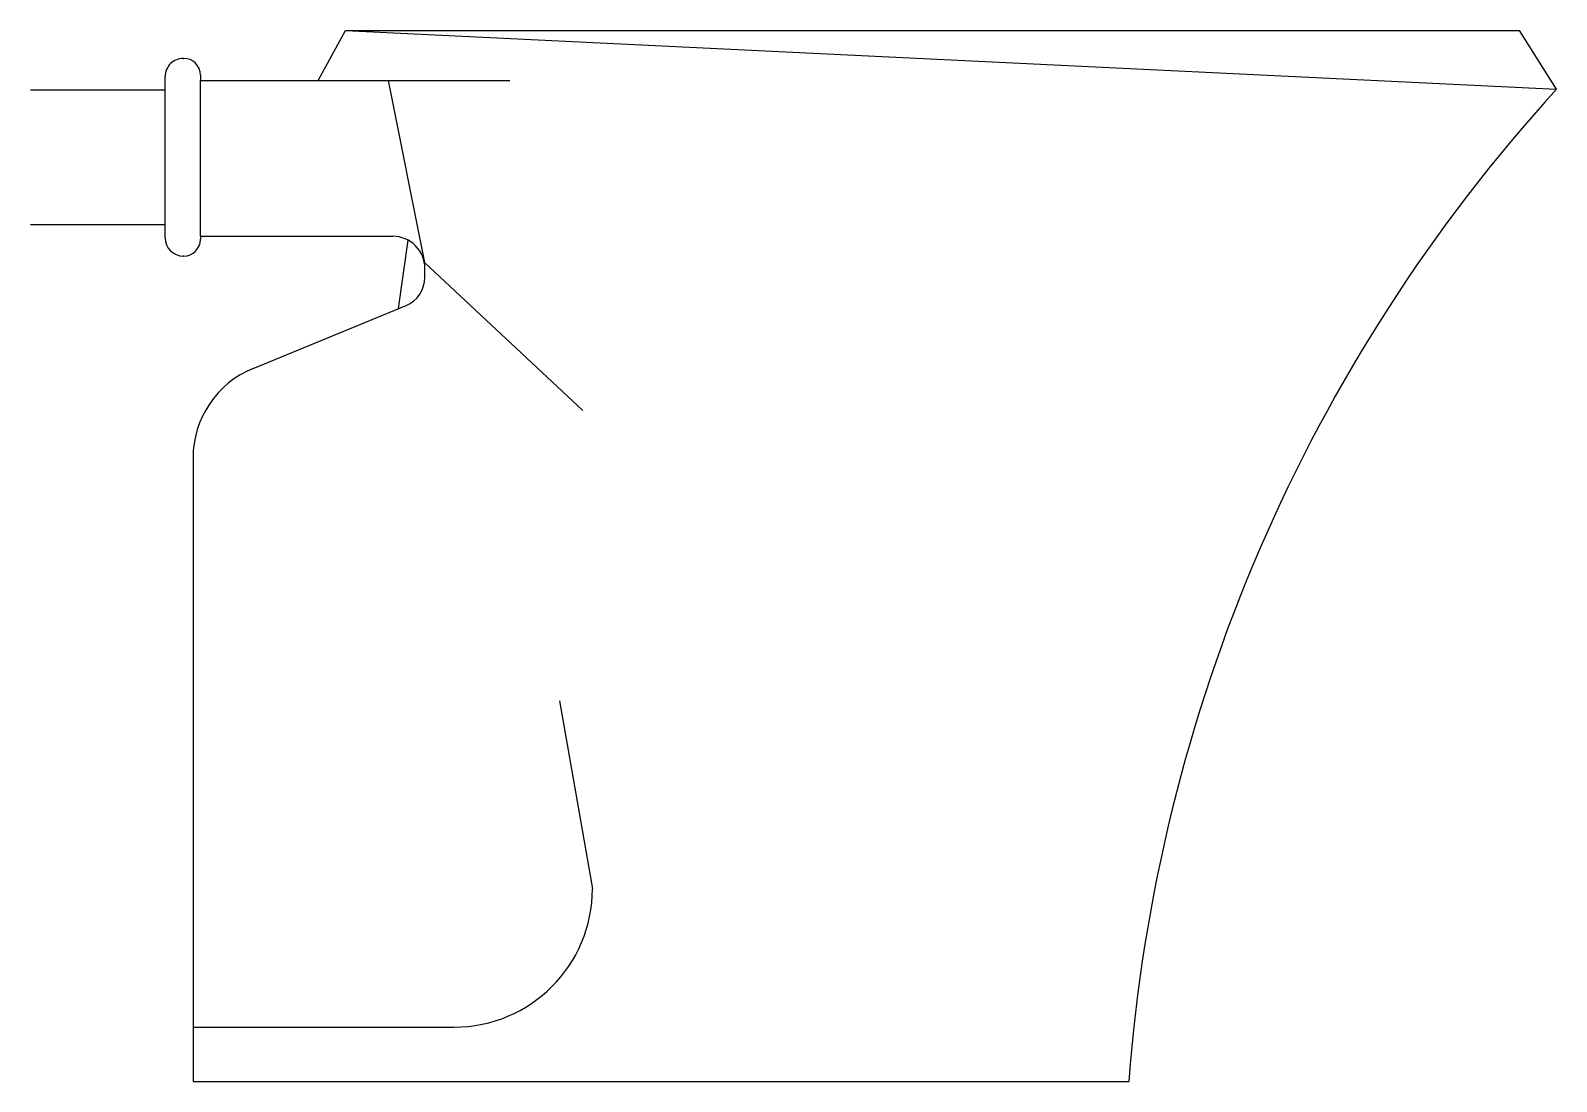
# Model space of a CAD drawing. Header units: millimetres. Extents: x -3003.195 to -3002.628, y 2974.759 to 2975.149.
import ezdxf

# ---------------------------------------------------------------- set-up
doc = ezdxf.new("R2010")
doc.units = ezdxf.units.MM
doc.header["$LTSCALE"] = 10
doc.layers.add('banheiro_louças', color=2, linetype='Continuous')

msp = doc.modelspace()

# ---------------------------------------------------------------- linework, layer by layer
at = {"layer": 'banheiro_louças'}
for p, q in [((-3003.087797037153, 2975.130565474183), (-3003.077631161153, 2975.149151572183)), ((-3003.077631161153, 2975.149151572183), (-3002.628111308153, 2975.127330877183)), ((-3003.077631161153, 2975.149151572183), (-3002.641888611153, 2975.149151572183)), ((-3002.628111308153, 2975.127330877183), (-3002.641888611153, 2975.149151572183)), ((-3003.137856201153, 2975.138831667183), (-3003.137702248153, 2975.138831667183)), ((-3003.144582185153, 2975.072188699183), (-3003.144582185153, 2975.132105759183)), ((-3003.131489768153, 2975.132619187183), (-3003.131489768153, 2975.130565474183)), ((-3003.131489768153, 2975.130565474183), (-3003.016635902153, 2975.130565474183)), ((-3003.131489768153, 2975.072804813183), (-3003.131489768153, 2975.130565474183)), ((-3003.061753936153, 2975.130565474183), (-3003.048389563153, 2975.063126019183)), ((-3003.194582185153, 2975.127147229183), (-3003.144582185153, 2975.127147229183)), ((-3003.194582185153, 2975.077147229183), (-3003.144582185153, 2975.077147229183)), ((-3003.131489768153, 2975.072804813183), (-3003.131489768153, 2975.071675271183)), ((-3003.131489768153, 2975.072804813183), (-3003.060174605153, 2975.072804813183)), ((-3003.054514650153, 2975.071388063183), (-3003.058083983153, 2975.046022959184)), ((-3003.137702248153, 2975.065462791184), (-3003.137856277153, 2975.065462791184)), ((-3003.048389563153, 2975.063126019183), (-3002.989593408153, 2975.008172363183)), ((-3003.048160388153, 2975.057578024183), (-3003.048160388153, 2975.060790596183)), ((-3003.111986303153, 2975.023772581183), (-3003.055161409153, 2975.047130794183)), ((-3003.134262280153, 2974.990531392184), (-3003.134262280153, 2974.759151587183)), ((-3002.998203834153, 2974.900431124183), (-3002.985983311153, 2974.830617351183)), ((-3003.134262280153, 2974.779329311184), (-3003.037327055153, 2974.779329311184)), ((-3003.134262280153, 2974.759151587183), (-3002.786876828153, 2974.759151587183))]:
    msp.add_line(p, q, dxfattribs=at)
for centre, radius, start, end in [((-3003.137856277153, 2975.132105759183), 0.006725908000000001, 89.99967899999896, 180), ((-3003.137856201153, 2975.145557575183), 0.006725908000000001, 269.9996789999989, 270), ((-3003.137702248153, 2975.132619187183), 0.00621248, 0, 90), ((-3002.173880638153, 2974.713137542183), 0.614720767, 137.6396630000266, 175.7071909999762), ((-3003.137856277153, 2975.072188699183), 0.006725908000000001, 180, 270), ((-3003.137702248153, 2975.071675271183), 0.00621248, 270, 0), ((-3003.060174605153, 2975.060790596183), 0.012014218, 0, 90), ((-3003.059455806153, 2975.057578024183), 0.011295418, 292.3454069999789, 0), ((-3003.098322313153, 2974.990531392184), 0.035939967, 112.3454069999789, 180), ((-3003.037327055153, 2974.830672121183), 0.05134281, 270, 0)]:
    msp.add_arc(centre, radius, start, end, dxfattribs=at)

doc.saveas('drawing.dxf')
